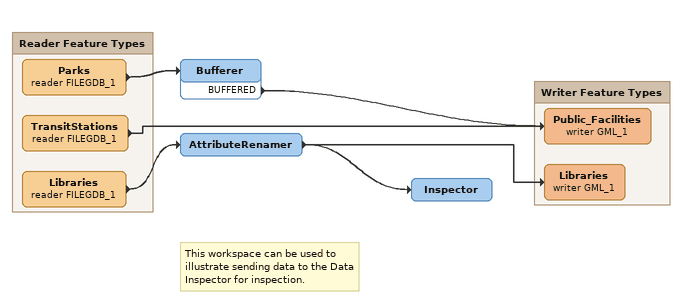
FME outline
Bufferer
    BUFFERED -> Public_Facilities (writer GML_1)
Note: This workspace can be used to illustrate sending data to the Data Inspector for inspection.
AttributeRenamer
    -> Libraries (writer GML_1)
    -> Inspector
Inspector

Bookmark: Reader Feature Types
TransitStations (reader FILEGDB_1)
    -> Public_Facilities (writer GML_1)
Parks (reader FILEGDB_1)
    -> Bufferer
Libraries (reader FILEGDB_1)
    -> AttributeRenamer

Bookmark: Writer Feature Types
Public_Facilities (writer GML_1)
Libraries (writer GML_1)
